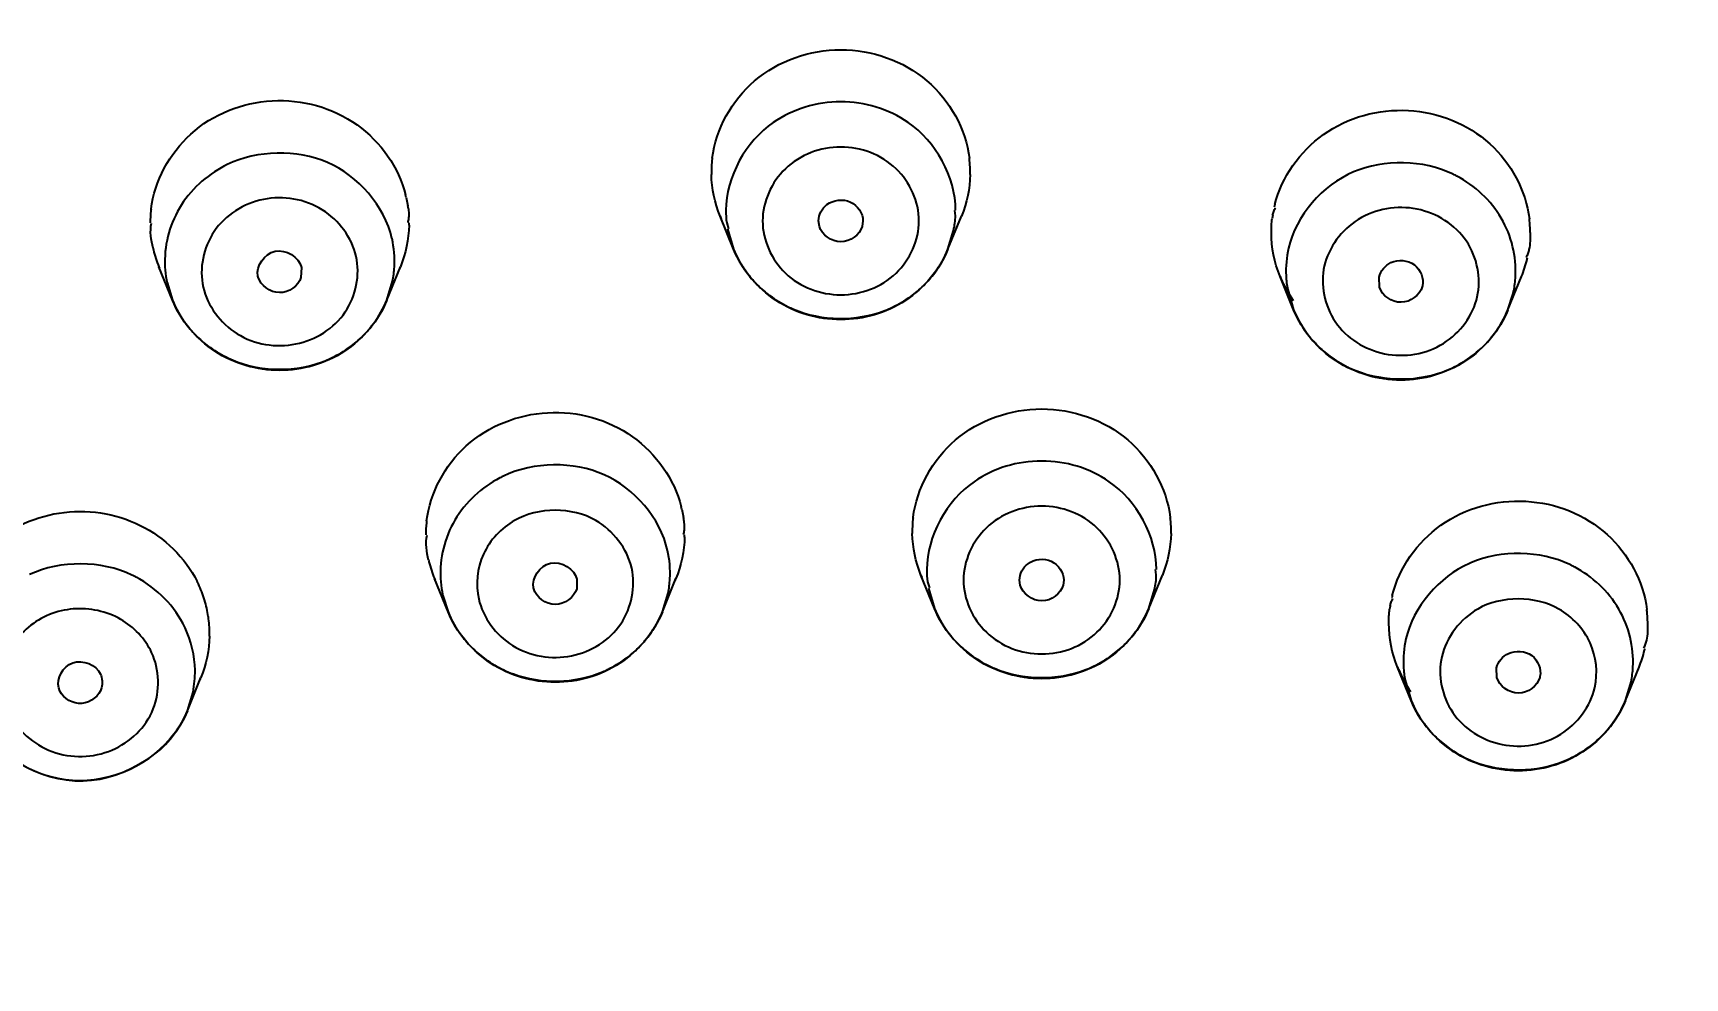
# Model space of a CAD drawing. Header units: millimetres. Extents: x 13495 to 14291, y -4366 to -3315.
# Drawn here: x 13876.59 to 13882.18, y -3788.52 to -3785.32 of the extents above; entities that cross this region are included whole.
import ezdxf

# ---------------------------------------------------------------- set-up
doc = ezdxf.new("R2010")
doc.units = ezdxf.units.MM
doc.header["$LTSCALE"] = 0.1
doc.layers.get('0').update_dxf_attribs({"lineweight": 15})
doc.layers.add('1', color=7, linetype='Continuous')
doc.styles.add('ARIAL', font='arial.ttf')
doc.dimstyles.new('사본 ISO-25', dxfattribs={"dimtxt": 4, "dimasz": 3.5, "dimexe": 0.5, "dimexo": 0.625, "dimgap": 1.5, "dimtad": 1, "dimtih": 1, "dimtoh": 1, "dimdec": 1, "dimlfac": 4, "dimdsep": 46, "dimtxsty": 'ARIAL', "dimcen": 0, "dimclrd": 3, "dimclre": 3, "dimclrt": 3, "dimadec": 1, "dimazin": 0, "dimtfac": 1, "dimtdec": 1, "dimtmove": 0, "dimatfit": 3, "dimfxl": 1.25, "dimtfill": 1, "dimarcsym": 0})

# ---------------------------------------------------------------- blocks, each defined once
blk = doc.blocks.new('*D104')
at = {"color": 3, "lineweight": -2, "transparency": 16777216}
for p, q in [((13864.184, -3793.8186), (13864.184, -3773.2593)), ((13894.2885, -3793.9819), (13894.2885, -3773.2593)), ((13867.684, -3773.7593), (13890.7885, -3773.7593))]:
    blk.add_line(p, q, dxfattribs=at)
at = {"color": 3, "transparency": 16777216}
for points in [[(13867.684, -3773.176), (13867.684, -3774.3427), (13864.184, -3773.7593)], [(13890.7885, -3773.176), (13890.7885, -3774.3427), (13894.2885, -3773.7593)]]:
    blk.add_solid(points, dxfattribs=at)
at = {"layer": 'Defpoints', "color": 0, "transparency": 16777216}
for p in [(13894.2885, -3773.7593), (13864.184, -3794.4436), (13894.2885, -3794.6069)]:
    blk.add_point(p, dxfattribs=at)
at = {"color": 3, "transparency": 16777216, "insert": (13879.2363, -3770.2511), "char_height": 4, "attachment_point": 5, "style": 'ARIAL', "bg_fill": 3, "box_fill_scale": 1.1, "bg_fill_color": 256, "bg_fill_true_color": 13158600, "bg_fill_transparency": 0}
blk.add_mtext('{\\fISOCPEUR|b0|i0|c0|p34;%%C}121', dxfattribs=at)

msp = doc.modelspace()

# ---------------------------------------------------------------- linework, layer by layer
at = {"layer": '1', "color": 7, "linetype": 'Continuous'}
for p, q in [((13877.8546, -3785.8764), (13877.8604, -3785.9047)), ((13877.8619, -3785.9145), (13877.8631, -3785.9335)), ((13879.713, -3785.9385), (13879.7107, -3785.9205)), ((13878.9625, -3786.0518), (13878.9165, -3785.9392)), ((13878.9391, -3785.9621), (13878.945, -3785.9821)), ((13879.253, -3785.9745), (13879.2502, -3785.9558)), ((13879.4002, -3785.9558), (13879.3974, -3785.9745)), ((13879.6879, -3786.0518), (13879.7338, -3785.9392)), ((13878.9423, -3785.9831), (13878.9625, -3786.0518)), ((13879.6879, -3786.0518), (13879.7071, -3785.988)), ((13877.0636, -3786.2238), (13877.0176, -3786.1111)), ((13877.3538, -3786.1457), (13877.3529, -3786.1425)), ((13877.4996, -3786.113), (13877.4983, -3786.1472)), ((13877.7889, -3786.2238), (13877.8349, -3786.1111)), ((13880.8578, -3786.2566), (13880.8118, -3786.1439)), ((13881.5832, -3786.2566), (13881.6291, -3786.1439)), ((13877.0434, -3786.1551), (13877.0451, -3786.1638)), ((13877.0451, -3786.1638), (13877.0461, -3786.1681)), ((13877.0461, -3786.1681), (13877.0636, -3786.2238)), ((13877.7889, -3786.2238), (13877.8082, -3786.16)), ((13880.8376, -3786.1878), (13880.8578, -3786.2566)), ((13881.1484, -3786.18), (13881.1471, -3786.1458)), ((13881.2938, -3786.1753), (13881.2929, -3786.1785)), ((13881.5832, -3786.2566), (13881.6007, -3786.2009)), ((13881.6007, -3786.2009), (13881.6024, -3786.1928)), ((13878.7872, -3786.9317), (13878.793, -3786.96)), ((13878.7944, -3786.9698), (13878.7957, -3786.9888)), ((13880.3929, -3787.1539), (13880.3906, -3787.1359)), ((13877.9961, -3787.2791), (13877.9502, -3787.1664)), ((13878.2862, -3787.2007), (13878.2854, -3787.1977)), ((13878.4322, -3787.1683), (13878.4314, -3787.2009)), ((13878.7215, -3787.2791), (13878.7675, -3787.1664)), ((13879.6424, -3787.2672), (13879.5964, -3787.1545)), ((13879.619, -3787.1775), (13879.6249, -3787.1975)), ((13879.6222, -3787.1985), (13879.6424, -3787.2672)), ((13879.9324, -3787.1886), (13879.9301, -3787.1711)), ((13880.0801, -3787.1711), (13880.0778, -3787.1886)), ((13880.3678, -3787.2672), (13880.4137, -3787.1545)), ((13880.3678, -3787.2672), (13880.387, -3787.2034)), ((13877.9759, -3787.2103), (13877.9777, -3787.219)), ((13877.9777, -3787.219), (13877.9786, -3787.2234)), ((13877.9786, -3787.2234), (13877.9961, -3787.2791)), ((13878.7215, -3787.2791), (13878.7407, -3787.2153)), ((13881.2553, -3787.5789), (13881.2093, -3787.4662)), ((13881.5454, -3787.5007), (13881.5446, -3787.4681)), ((13881.9807, -3787.5789), (13882.0267, -3787.4662)), ((13876.6826, -3787.5467), (13876.6786, -3787.5361)), ((13877.1138, -3787.614), (13877.1598, -3787.5013)), ((13881.2351, -3787.5102), (13881.2553, -3787.5789)), ((13881.6914, -3787.4976), (13881.6906, -3787.5005)), ((13881.9807, -3787.5789), (13881.9982, -3787.5232)), ((13881.9982, -3787.5232), (13881.9999, -3787.5151)), ((13877.1138, -3787.614), (13877.133, -3787.5502))]:
    msp.add_line(p, q, dxfattribs=at)
for centre, radius, start, end in [((13879.2771, -3785.7906), 0.3899, 174.1495, 178.7567), ((13879.2806, -3785.7909), 0.3934, 173.0896, 174.1552), ((13879.3698, -3785.7909), 0.3934, 5.8377, 6.9099), ((13879.3732, -3785.7906), 0.3899, 1.2488, 5.8434), ((13877.4209, -3786.1203), 0.3946, 115.8342, 117.3963), ((13879.2725, -3785.7904), 0.3853, 178.7628, 181.2427), ((13879.3778, -3785.7904), 0.3853, 358.7628, 1.2427), ((13881.2259, -3786.1531), 0.3946, 62.1494, 64.1833), ((13877.3817, -3785.9628), 0.3935, 173.0858, 174.0522), ((13877.4747, -3785.9619), 0.3894, 12.6831, 13.9803), ((13877.6384, -3785.9422), 0.2252, 7.0767, 9.5854), ((13881.172, -3785.9947), 0.3894, 166.0197, 167.3169), ((13877.378, -3785.9625), 0.3897, 174.0442, 179.9878), ((13877.4782, -3785.9624), 0.386, 358.8435, 359.9995), ((13879.2861, -3785.7884), 0.3991, 202.1949, 203.4444), ((13879.3643, -3785.7884), 0.3992, 336.5704, 337.8053), ((13880.9261, -3785.9688), 0.1427, 167.3769, 171.3273), ((13881.265, -3785.9956), 0.3935, 5.9478, 6.9142), ((13881.2681, -3785.9953), 0.3903, 1.1627, 5.9534), ((13877.4658, -3786.0919), 0.3491, 356.8094, 12.6549), ((13881.2724, -3785.9952), 0.386, 0.0005, 1.1565), ((13877.3773, -3785.963), 0.3889, 192.6826, 193.4789), ((13877.386, -3785.9607), 0.3979, 193.5091, 202.2108), ((13879.2973, -3785.9149), 0.3617, 202.2388, 216.3576), ((13879.3527, -3785.9148), 0.3621, 323.316, 337.7548), ((13881.1809, -3786.1247), 0.3491, 167.3422, 182.7604), ((13881.2608, -3785.9935), 0.3979, 337.7892, 346.4909), ((13881.2694, -3785.9958), 0.3889, 346.5211, 347.3174), ((13877.3909, -3785.9588), 0.4032, 202.1931, 202.9542), ((13877.3846, -3786.0919), 0.347, 183.1269, 190.4812), ((13877.4666, -3786.0916), 0.3483, 348.6811, 356.7525), ((13877.4646, -3785.96), 0.4, 336.7162, 337.8024), ((13879.3062, -3785.9083), 0.3728, 216.3727, 225.0238), ((13879.3438, -3785.9079), 0.3733, 314.5556, 323.296), ((13881.1821, -3785.9928), 0.4, 202.1976, 203.2835), ((13881.1799, -3786.1245), 0.3481, 182.8128, 190.4936), ((13881.2616, -3786.1247), 0.3476, 348.6964, 356.9241), ((13881.2558, -3785.9916), 0.4032, 337.0435, 337.8069), ((13879.3124, -3785.9019), 0.3817, 225.0464, 233.5057), ((13879.3376, -3785.9015), 0.3823, 305.8895, 314.533), ((13881.189, -3785.9895), 0.4075, 203.3243, 215.3739), ((13877.3991, -3786.0864), 0.3626, 202.2557, 217.0837), ((13877.4538, -3786.0867), 0.3621, 323.2594, 337.7533), ((13879.3194, -3785.8923), 0.3935, 233.5111, 244.0136), ((13879.3208, -3785.8895), 0.3967, 244.0134, 246.8947), ((13879.3291, -3785.8884), 0.398, 291.4447, 295.4865), ((13879.3307, -3785.8918), 0.3942, 295.4884, 305.8844), ((13881.1926, -3786.1197), 0.3617, 202.2402, 216.4124), ((13881.2475, -3786.1192), 0.3626, 322.8503, 337.7435), ((13877.408, -3786.0796), 0.3738, 217.1086, 225.8141), ((13877.445, -3786.08), 0.3731, 314.8063, 323.2431), ((13877.414, -3786.0731), 0.3826, 225.8347, 234.4921), ((13877.4387, -3786.0734), 0.3823, 305.946, 314.781), ((13881.2014, -3786.1131), 0.3727, 216.4251, 224.8687), ((13881.2387, -3786.1123), 0.3739, 314.0672, 322.8245), ((13877.421, -3786.0633), 0.3946, 234.4986, 244.7346), ((13877.4228, -3786.0593), 0.399, 244.7392, 249.7309), ((13877.4306, -3786.0613), 0.3968, 293.041, 295.8516), ((13877.4319, -3786.0641), 0.3938, 295.8516, 305.9446), ((13881.2077, -3786.1066), 0.3817, 224.893, 233.4726), ((13881.2145, -3786.0973), 0.3933, 233.4757, 243.7884), ((13881.2256, -3786.0959), 0.3949, 295.0393, 305.2966), ((13881.2326, -3786.1058), 0.3828, 305.3029, 314.0462), ((13881.2155, -3786.0953), 0.3955, 243.7867, 245.3977), ((13881.2238, -3786.0919), 0.3992, 289.9809, 295.0344), ((13878.3536, -3787.1759), 0.395, 115.4743, 117.3957), ((13878.4073, -3787.0172), 0.3894, 12.6831, 13.9803), ((13878.3105, -3787.0177), 0.3897, 174.0442, 179.9878), ((13878.3143, -3787.0181), 0.3935, 173.0858, 174.0522), ((13878.571, -3786.9975), 0.2252, 7.0767, 9.5854), ((13879.957, -3787.0059), 0.3899, 174.1495, 178.7567), ((13879.9605, -3787.0063), 0.3934, 173.0896, 174.1552), ((13880.0497, -3787.0063), 0.3934, 5.8377, 6.9099), ((13880.0532, -3787.0059), 0.3899, 1.2488, 5.8434), ((13878.4108, -3787.0177), 0.386, 358.8435, 359.9995), ((13879.9524, -3787.0058), 0.3853, 178.7628, 181.2427), ((13880.0577, -3787.0058), 0.3853, 358.7628, 1.2427), ((13878.3984, -3787.1472), 0.3491, 356.8094, 12.6549), ((13878.3098, -3787.0183), 0.3889, 192.6826, 193.4789), ((13878.3185, -3787.016), 0.3979, 193.5091, 202.2108), ((13881.6137, -3787.4773), 0.3968, 113.1849, 113.9871), ((13881.6232, -3787.4757), 0.395, 62.1501, 64.5678), ((13876.7563, -3787.5111), 0.3953, 62.2534, 64.5319), ((13876.791, -3787.3541), 0.3982, 25.2387, 26.6382), ((13876.7896, -3787.3548), 0.3998, 16.9052, 25.2418), ((13878.3235, -3787.0141), 0.4032, 202.1931, 202.9542), ((13878.3172, -3787.1472), 0.347, 183.1269, 190.4812), ((13878.3992, -3787.1469), 0.3483, 348.6811, 356.7525), ((13878.3972, -3787.0153), 0.4, 336.7162, 337.8024), ((13879.966, -3787.0038), 0.3991, 202.1949, 203.4444), ((13880.0442, -3787.0037), 0.3992, 336.5704, 337.8053), ((13876.7949, -3787.3531), 0.3942, 8.4731, 16.8915), ((13881.3236, -3787.2911), 0.1427, 167.3769, 171.3273), ((13881.5696, -3787.317), 0.3894, 166.0197, 167.3169), ((13876.7975, -3787.3526), 0.3916, 0.007, 8.4601), ((13878.3317, -3787.1417), 0.3626, 202.2557, 217.0837), ((13878.3863, -3787.142), 0.3621, 323.2594, 337.7533), ((13879.9772, -3787.1303), 0.3617, 202.2388, 216.3576), ((13880.0326, -3787.1301), 0.3621, 323.316, 337.7548), ((13881.6625, -3787.3179), 0.3935, 5.9478, 6.9142), ((13881.6656, -3787.3176), 0.3903, 1.1627, 5.9534), ((13881.67, -3787.3175), 0.386, 0.0005, 1.1565), ((13876.8033, -3787.3526), 0.3857, 358.8134, 359.9995), ((13878.3405, -3787.1348), 0.3738, 217.1086, 225.8141), ((13878.3776, -3787.1353), 0.3731, 314.8063, 323.2431), ((13879.9861, -3787.1236), 0.3728, 216.3727, 225.0238), ((13880.0237, -3787.1233), 0.3733, 314.5556, 323.296), ((13881.5784, -3787.447), 0.3491, 167.3422, 182.7604), ((13878.3466, -3787.1284), 0.3826, 225.8347, 234.4921), ((13878.3713, -3787.1287), 0.3823, 305.946, 314.781), ((13879.9923, -3787.1172), 0.3817, 225.0464, 233.5057), ((13879.9993, -3787.1077), 0.3935, 233.5111, 244.0136), ((13880.0106, -3787.1071), 0.3942, 295.4884, 305.8844), ((13880.0175, -3787.1168), 0.3823, 305.8895, 314.533), ((13881.6583, -3787.3158), 0.3979, 337.7892, 346.4909), ((13881.667, -3787.3181), 0.3889, 346.5211, 347.3174), ((13876.7911, -3787.4818), 0.3487, 348.6939, 0.8839), ((13878.3535, -3787.1186), 0.3946, 234.4986, 244.7346), ((13878.3554, -3787.1146), 0.399, 244.7392, 249.7309), ((13878.3632, -3787.1166), 0.3968, 293.041, 295.8516), ((13878.3645, -3787.1193), 0.3938, 295.8516, 305.9446), ((13880.0007, -3787.1049), 0.3967, 244.0134, 246.8947), ((13880.009, -3787.1037), 0.398, 291.4447, 295.4865), ((13881.5797, -3787.3151), 0.4, 202.1976, 203.2835), ((13881.5865, -3787.3119), 0.4075, 203.3243, 215.3739), ((13881.5774, -3787.4468), 0.3481, 182.8128, 190.4936), ((13881.6591, -3787.447), 0.3476, 348.6964, 356.9241), ((13881.6533, -3787.3139), 0.4032, 337.0435, 337.8069), ((13876.7897, -3787.3503), 0.3997, 336.6582, 337.803), ((13881.5901, -3787.442), 0.3617, 202.2402, 216.4124), ((13881.6451, -3787.4415), 0.3626, 322.8503, 337.7435), ((13876.7789, -3787.477), 0.3618, 323.7779, 337.7624), ((13881.5989, -3787.4354), 0.3727, 216.4251, 224.8687), ((13881.6052, -3787.4289), 0.3817, 224.893, 233.4726), ((13881.6301, -3787.4281), 0.3828, 305.3029, 314.0462), ((13881.6362, -3787.4346), 0.3739, 314.0672, 322.8245), ((13881.6121, -3787.4196), 0.3933, 233.4757, 243.7884), ((13881.6231, -3787.4182), 0.3949, 295.0393, 305.2966), ((13881.613, -3787.4176), 0.3955, 243.7867, 245.3977), ((13881.6213, -3787.4143), 0.3992, 289.9809, 295.0344)]:
    msp.add_arc(centre, radius, start, end, dxfattribs=at)
for points, knots in [([(13871.2498, -3782.8814), (13872.3544, -3782.204), (13874.7631, -3781.1316), (13878.6612, -3780.4901), (13882.6022, -3780.8428), (13886.3068, -3782.1679), (13889.5137, -3784.3745), (13891.992, -3787.3122), (13893.5588, -3790.7703), (13893.9167, -3793.2694), (13893.9167, -3794.5069)], [0, 0, 0, 0, 0.126491, 0.254042, 0.381737, 0.50862, 0.633952, 0.757411, 0.879197, 1, 1, 1, 1]), ([(13864.63, -3793.2566), (13864.7985, -3791.5486), (13865.8389, -3788.1363), (13869.2264, -3783.9757), (13873.9583, -3781.2677), (13879.388, -3780.3626), (13884.7984, -3781.3675), (13889.4745, -3784.1631), (13892.7757, -3788.3871), (13893.7443, -3791.8176), (13893.8773, -3793.5278)], [0, 0, 0, 0, 0.121767, 0.245638, 0.372075, 0.500191, 0.628257, 0.75457, 0.878307, 1, 1, 1, 1]), ([(13890.4964, -3803.3838), (13891.7025, -3802.0103), (13893.5812, -3798.7628), (13894.181, -3793.1935), (13892.4539, -3787.8406), (13888.6966, -3783.5616), (13883.5237, -3780.9851), (13877.7181, -3780.471), (13872.142, -3782.0794), (13869.0826, -3784.4668), (13867.869, -3785.8853)], [0, 0, 0, 0, 0.12306, 0.244548, 0.366574, 0.490907, 0.617911, 0.74639, 0.874326, 1, 1, 1, 1]), ([(13865.5061, -3794.0538), (13865.5699, -3792.7498), (13866.1258, -3790.1294), (13868.1502, -3786.6444), (13871.1731, -3783.8917), (13874.9145, -3782.1166), (13879.0382, -3781.4684), (13883.1805, -3782.0032), (13886.9724, -3783.6719), (13889.0646, -3785.4698), (13889.9385, -3786.4918)], [0, 0, 0, 0, 0.120916, 0.24321, 0.36755, 0.493861, 0.621392, 0.748983, 0.875454, 1, 1, 1, 1]), ([(13892.7719, -3794.0552), (13892.7069, -3792.7184), (13892.1186, -3790.0303), (13889.9707, -3786.491), (13886.7787, -3783.7586), (13882.8617, -3782.0957), (13878.5994, -3781.6522), (13874.3976, -3782.4698), (13870.6614, -3784.4699), (13868.7005, -3786.497), (13867.9181, -3787.6229)], [0, 0, 0, 0, 0.121003, 0.243481, 0.36811, 0.494728, 0.622437, 0.749946, 0.876036, 1, 1, 1, 1]), ([(13878.8901, -3785.7436), (13878.9021, -3785.6448), (13879.0123, -3785.4478), (13879.3252, -3785.3406), (13879.638, -3785.4478), (13879.7483, -3785.6448), (13879.7603, -3785.7436)], [0, 0, 0, 0, 0.245342, 0.49999, 0.754641, 1, 1, 1, 1]), ([(13876.9911, -3785.9154), (13877.0027, -3785.8205), (13877.1048, -3785.6311), (13877.3994, -3785.5161), (13877.7048, -3785.5984), (13877.8294, -3785.7745), (13877.8526, -3785.8678)], [0, 0, 0, 0, 0.244863, 0.498768, 0.753719, 1, 1, 1, 1]), ([(13880.7941, -3785.9006), (13880.8174, -3785.8073), (13880.942, -3785.6312), (13881.2474, -3785.5489), (13881.5419, -3785.6639), (13881.6441, -3785.8533), (13881.6556, -3785.9482)], [0, 0, 0, 0, 0.246281, 0.501232, 0.755137, 1, 1, 1, 1]), ([(13879.5898, -3785.9558), (13879.5898, -3785.8915), (13879.5288, -3785.7557), (13879.3252, -3785.6804), (13879.1216, -3785.7557), (13879.0605, -3785.8914), (13879.0605, -3785.9558)], [0, 0, 0, 0, 0.244959, 0.499987, 0.755022, 1, 1, 1, 1]), ([(13877.2393, -3785.7699), (13877.1774, -3785.802), (13877.0695, -3785.9004), (13877.0344, -3786.043), (13877.0381, -3786.1109)], [0, 0, 0, 0, 0.506535, 1, 1, 1, 1]), ([(13881.6086, -3786.1433), (13881.6123, -3786.076), (13881.5777, -3785.9346), (13881.4714, -3785.8365), (13881.4102, -3785.8042)], [0, 0, 0, 0, 0.493539, 1, 1, 1, 1]), ([(13877.6851, -3786.0758), (13877.6708, -3786.0123), (13877.5816, -3785.8927), (13877.3676, -3785.8578), (13877.1825, -3785.972), (13877.1533, -3786.1174), (13877.1674, -3786.1797)], [0, 0, 0, 0, 0.247482, 0.504088, 0.756675, 1, 1, 1, 1]), ([(13879.2785, -3785.9004), (13879.2998, -3785.8845), (13879.3635, -3785.8758), (13879.4002, -3785.9303), (13879.4002, -3785.9558)], [0, 0, 0, 0, 0.50995, 1, 1, 1, 1]), ([(13880.7868, -3785.9376), (13880.7878, -3785.9331), (13880.7904, -3785.924), (13880.7941, -3785.9153), (13880.7963, -3785.9111)], [0, 0, 0, 0, 0.494664, 1, 1, 1, 1]), ([(13881.4793, -3786.2125), (13881.4934, -3786.1502), (13881.4642, -3786.0048), (13881.2791, -3785.8906), (13881.0651, -3785.9255), (13880.9759, -3786.0451), (13880.9616, -3786.1085)], [0, 0, 0, 0, 0.243306, 0.495886, 0.752498, 1, 1, 1, 1]), ([(13877.8631, -3785.9335), (13877.8631, -3785.9382), (13877.8626, -3785.9475), (13877.8609, -3785.9568), (13877.8597, -3785.9613)], [0, 0, 0, 0, 0.495346, 1, 1, 1, 1]), ([(13879.0605, -3785.9558), (13879.0605, -3786.0201), (13879.1216, -3786.1559), (13879.3252, -3786.2312), (13879.5288, -3786.1559), (13879.5898, -3786.0201), (13879.5898, -3785.9558)], [0, 0, 0, 0, 0.244959, 0.499987, 0.755022, 1, 1, 1, 1]), ([(13879.3974, -3785.9746), (13879.389, -3786.003), (13879.3252, -3786.0502), (13879.2613, -3786.003), (13879.2529, -3785.9746)], [0, 0, 0, 0, 0.5, 1, 1, 1, 1]), ([(13877.1674, -3786.1797), (13877.1816, -3786.2431), (13877.2709, -3786.3628), (13877.4849, -3786.3976), (13877.67, -3786.2835), (13877.6991, -3786.1381), (13877.6851, -3786.0758)], [0, 0, 0, 0, 0.247482, 0.504088, 0.756675, 1, 1, 1, 1]), ([(13877.3529, -3786.1425), (13877.3454, -3786.1093), (13877.4043, -3786.0223), (13877.492, -3786.0791), (13877.4996, -3786.113)], [0, 0, 0, 0, 0.494205, 1, 1, 1, 1]), ([(13879.6879, -3786.0518), (13879.6595, -3786.1213), (13879.5554, -3786.2457), (13879.3252, -3786.3119), (13879.0949, -3786.2457), (13878.9908, -3786.1213), (13878.9625, -3786.0518)], [0, 0, 0, 0, 0.248278, 0.50001, 0.751734, 1, 1, 1, 1]), ([(13881.1872, -3786.097), (13881.2113, -3786.0859), (13881.2754, -3786.0894), (13881.2994, -3786.1506), (13881.2938, -3786.1753)], [0, 0, 0, 0, 0.512411, 1, 1, 1, 1]), ([(13881.6542, -3786.0527), (13881.6531, -3786.0573), (13881.6506, -3786.0664), (13881.6469, -3786.075), (13881.6447, -3786.0793)], [0, 0, 0, 0, 0.494664, 1, 1, 1, 1]), ([(13880.9616, -3786.1085), (13880.9476, -3786.1709), (13880.9767, -3786.3163), (13881.1618, -3786.4304), (13881.3759, -3786.3956), (13881.4651, -3786.2759), (13881.4793, -3786.2125)], [0, 0, 0, 0, 0.243306, 0.495886, 0.752498, 1, 1, 1, 1]), ([(13877.4983, -3786.1472), (13877.4897, -3786.1757), (13877.4252, -3786.222), (13877.3617, -3786.1743), (13877.3537, -3786.1457)], [0, 0, 0, 0, 0.500034, 1, 1, 1, 1]), ([(13881.293, -3786.1785), (13881.285, -3786.2071), (13881.2215, -3786.2548), (13881.157, -3786.2085), (13881.1484, -3786.18)], [0, 0, 0, 0, 0.499966, 1, 1, 1, 1]), ([(13877.7889, -3786.2238), (13877.7606, -3786.2933), (13877.6565, -3786.4176), (13877.4262, -3786.4838), (13877.196, -3786.4176), (13877.0919, -3786.2933), (13877.0636, -3786.2238)], [0, 0, 0, 0, 0.248278, 0.50001, 0.751734, 1, 1, 1, 1]), ([(13881.5832, -3786.2566), (13881.5548, -3786.326), (13881.4507, -3786.4504), (13881.2205, -3786.5166), (13880.9902, -3786.4504), (13880.8861, -3786.326), (13880.8578, -3786.2566)], [0, 0, 0, 0, 0.248278, 0.50001, 0.751734, 1, 1, 1, 1]), ([(13879.57, -3786.9589), (13879.582, -3786.8601), (13879.6922, -3786.6631), (13880.0051, -3786.556), (13880.3179, -3786.6631), (13880.4282, -3786.8601), (13880.4402, -3786.9589)], [0, 0, 0, 0, 0.245342, 0.49999, 0.754641, 1, 1, 1, 1]), ([(13877.9237, -3786.9707), (13877.9352, -3786.8758), (13878.0373, -3786.6864), (13878.3319, -3786.5714), (13878.6373, -3786.6537), (13878.7619, -3786.8297), (13878.7852, -3786.9231)], [0, 0, 0, 0, 0.244863, 0.498768, 0.753719, 1, 1, 1, 1]), ([(13878.1718, -3786.8252), (13878.1099, -3786.8573), (13878.0021, -3786.9556), (13877.967, -3787.0983), (13877.9707, -3787.1661)], [0, 0, 0, 0, 0.506535, 1, 1, 1, 1]), ([(13880.2697, -3787.1711), (13880.2697, -3787.1068), (13880.2087, -3786.971), (13880.0051, -3786.8958), (13879.8015, -3786.971), (13879.7404, -3787.1068), (13879.7404, -3787.1711)], [0, 0, 0, 0, 0.244959, 0.499987, 0.755022, 1, 1, 1, 1]), ([(13881.1917, -3787.2229), (13881.2149, -3787.1296), (13881.3395, -3786.9535), (13881.6449, -3786.8712), (13881.9395, -3786.9863), (13882.0416, -3787.1756), (13882.0531, -3787.2705)], [0, 0, 0, 0, 0.246281, 0.501232, 0.755137, 1, 1, 1, 1]), ([(13876.316, -3787.3056), (13876.3267, -3787.2177), (13876.4149, -3787.0423), (13876.6763, -3786.9161), (13876.9643, -3786.9574), (13877.1066, -3787.095), (13877.1469, -3787.1756)], [0, 0, 0, 0, 0.244027, 0.496517, 0.751703, 1, 1, 1, 1]), ([(13878.2213, -3786.9694), (13878.1763, -3786.9953), (13878.1002, -3787.0751), (13878.0888, -3787.1856), (13878.0999, -3787.235)], [0, 0, 0, 0, 0.506135, 1, 1, 1, 1]), ([(13878.7957, -3786.9888), (13878.7957, -3786.9934), (13878.7952, -3787.0028), (13878.7935, -3787.012), (13878.7923, -3787.0166)], [0, 0, 0, 0, 0.495346, 1, 1, 1, 1]), ([(13879.9588, -3787.1158), (13879.98, -3787.0999), (13880.0436, -3787.0911), (13880.0801, -3787.1456), (13880.0801, -3787.1711)], [0, 0, 0, 0, 0.509264, 1, 1, 1, 1]), ([(13878.0999, -3787.235), (13878.1142, -3787.2984), (13878.2034, -3787.4181), (13878.4175, -3787.4529), (13878.6026, -3787.3388), (13878.6317, -3787.1934), (13878.6177, -3787.131)], [0, 0, 0, 0, 0.247482, 0.504088, 0.756675, 1, 1, 1, 1]), ([(13878.2854, -3787.1977), (13878.278, -3787.1647), (13878.3364, -3787.0777), (13878.4245, -3787.1342), (13878.4322, -3787.1683)], [0, 0, 0, 0, 0.492378, 1, 1, 1, 1]), ([(13882.0062, -3787.4656), (13882.0098, -3787.3984), (13881.9752, -3787.2569), (13881.8689, -3787.1588), (13881.8078, -3787.1265)], [0, 0, 0, 0, 0.493539, 1, 1, 1, 1]), ([(13878.4314, -3787.2008), (13878.4232, -3787.2296), (13878.3588, -3787.278), (13878.2943, -3787.2296), (13878.2862, -3787.2007)], [0, 0, 0, 0, 0.499459, 1, 1, 1, 1]), ([(13879.7404, -3787.1711), (13879.7404, -3787.2355), (13879.8015, -3787.3713), (13880.0051, -3787.4465), (13880.2087, -3787.3713), (13880.2697, -3787.2355), (13880.2697, -3787.1711)], [0, 0, 0, 0, 0.244959, 0.499987, 0.755022, 1, 1, 1, 1]), ([(13880.0778, -3787.1886), (13880.0701, -3787.2175), (13880.0052, -3787.2664), (13879.9408, -3787.2175), (13879.9326, -3787.1886)], [0, 0, 0, 0, 0.498488, 1, 1, 1, 1]), ([(13881.1843, -3787.2599), (13881.1853, -3787.2554), (13881.1879, -3787.2463), (13881.1916, -3787.2376), (13881.1938, -3787.2334)], [0, 0, 0, 0, 0.494664, 1, 1, 1, 1]), ([(13876.8884, -3787.3042), (13876.8408, -3787.2769), (13876.7264, -3787.2519), (13876.5667, -3787.3155), (13876.4743, -3787.459), (13876.4872, -3787.5726), (13876.5093, -3787.6196)], [0, 0, 0, 0, 0.256126, 0.510827, 0.757181, 1, 1, 1, 1]), ([(13878.7215, -3787.2791), (13878.6932, -3787.3485), (13878.5891, -3787.4729), (13878.3588, -3787.5391), (13878.1286, -3787.4729), (13878.0245, -3787.3485), (13877.9961, -3787.2791)], [0, 0, 0, 0, 0.248278, 0.50001, 0.751734, 1, 1, 1, 1]), ([(13880.3678, -3787.2672), (13880.3394, -3787.3367), (13880.2353, -3787.461), (13880.0051, -3787.5272), (13879.7748, -3787.461), (13879.6707, -3787.3367), (13879.6424, -3787.2672)], [0, 0, 0, 0, 0.248278, 0.50001, 0.751734, 1, 1, 1, 1]), ([(13881.8769, -3787.5348), (13881.888, -3787.4854), (13881.8766, -3787.3749), (13881.8005, -3787.2951), (13881.7555, -3787.2693)], [0, 0, 0, 0, 0.493859, 1, 1, 1, 1]), ([(13882.0517, -3787.3751), (13882.0507, -3787.3796), (13882.0481, -3787.3887), (13882.0444, -3787.3974), (13882.0422, -3787.4016)], [0, 0, 0, 0, 0.494664, 1, 1, 1, 1]), ([(13876.5093, -3787.6196), (13876.5374, -3787.6791), (13876.6497, -3787.7776), (13876.8664, -3787.7713), (13877.0246, -3787.6215), (13877.0201, -3787.4739), (13876.9929, -3787.4162)], [0, 0, 0, 0, 0.250422, 0.507478, 0.757152, 1, 1, 1, 1]), ([(13881.3591, -3787.4309), (13881.3451, -3787.4932), (13881.3742, -3787.6386), (13881.5593, -3787.7527), (13881.7734, -3787.7179), (13881.8626, -3787.5982), (13881.8769, -3787.5348)], [0, 0, 0, 0, 0.243306, 0.495886, 0.752498, 1, 1, 1, 1]), ([(13881.5848, -3787.4196), (13881.6087, -3787.4084), (13881.673, -3787.4115), (13881.6969, -3787.4729), (13881.6914, -3787.4976)], [0, 0, 0, 0, 0.51185, 1, 1, 1, 1]), ([(13876.6786, -3787.5361), (13876.6698, -3787.505), (13876.7169, -3787.4197), (13876.8053, -3787.4586), (13876.8196, -3787.4891)], [0, 0, 0, 0, 0.489845, 1, 1, 1, 1]), ([(13876.8235, -3787.5357), (13876.8157, -3787.5628), (13876.7587, -3787.6094), (13876.6948, -3787.5725), (13876.6826, -3787.5467)], [0, 0, 0, 0, 0.49755, 1, 1, 1, 1]), ([(13881.6906, -3787.5005), (13881.6828, -3787.5293), (13881.6185, -3787.5779), (13881.5537, -3787.5296), (13881.5457, -3787.5006)], [0, 0, 0, 0, 0.498053, 1, 1, 1, 1]), ([(13881.9807, -3787.5789), (13881.9523, -3787.6484), (13881.8482, -3787.7727), (13881.618, -3787.8389), (13881.3878, -3787.7727), (13881.2836, -3787.6484), (13881.2553, -3787.5789)], [0, 0, 0, 0, 0.248278, 0.50001, 0.751734, 1, 1, 1, 1]), ([(13877.1138, -3787.614), (13877.0603, -3787.7452), (13876.7632, -3787.9507), (13876.4568, -3787.7603), (13876.3963, -3787.6318)], [0, 0, 0, 0, 0.499664, 1, 1, 1, 1]), ([(13876.4047, -3787.6483), (13876.4644, -3787.7591), (13876.7215, -3787.9205), (13876.9959, -3787.793), (13877.0708, -3787.6908)], [0, 0, 0, 0, 0.498447, 1, 1, 1, 1])]:
    msp.add_open_spline(points, degree=3, knots=knots, dxfattribs=at)
for points in [[(13879.2051, -3785.5707), (13879.1668, -3785.5824), (13879.1298, -3785.6001), (13879.0967, -3785.6228)], [(13879.4453, -3785.5707), (13879.3687, -3785.5472), (13879.2816, -3785.5472), (13879.2051, -3785.5707)], [(13879.5536, -3785.6228), (13879.5206, -3785.6001), (13879.4836, -3785.5824), (13879.4453, -3785.5707)], [(13879.0967, -3785.6228), (13879.004, -3785.6865), (13878.9365, -3785.8073), (13878.9365, -3785.9198)], [(13879.7139, -3785.9198), (13879.7139, -3785.8073), (13879.6464, -3785.6865), (13879.5536, -3785.6228)], [(13877.5882, -3785.758), (13877.4844, -3785.7131), (13877.3507, -3785.7158), (13877.2489, -3785.7651)], [(13881.3977, -3785.7978), (13881.2964, -3785.7488), (13881.1635, -3785.7459), (13881.06, -3785.7902)], [(13877.8064, -3786.0154), (13877.7817, -3785.9057), (13877.6914, -3785.8027), (13877.5882, -3785.758)], [(13878.9165, -3785.9392), (13878.8985, -3785.8949), (13878.8884, -3785.8466), (13878.8873, -3785.7988)], [(13879.763, -3785.7988), (13879.762, -3785.8465), (13879.7519, -3785.8949), (13879.7338, -3785.9392)], [(13881.06, -3785.7902), (13880.9561, -3785.8347), (13880.8651, -3785.938), (13880.8403, -3786.0482)], [(13878.9365, -3785.9198), (13878.9365, -3785.934), (13878.9365, -3785.9482), (13878.9391, -3785.9621)], [(13879.2502, -3785.9558), (13879.2502, -3785.935), (13879.2619, -3785.9128), (13879.2785, -3785.9004)], [(13876.9979, -3786.0484), (13876.9916, -3786.0207), (13876.9856, -3785.9909), (13876.9928, -3785.9634)], [(13877.8641, -3785.9702), (13877.8631, -3786.0181), (13877.853, -3786.0667), (13877.8349, -3786.1111)], [(13879.7071, -3785.988), (13879.7104, -3785.9717), (13879.7137, -3785.9551), (13879.713, -3785.9385)], [(13880.7825, -3785.9952), (13880.7825, -3785.9792), (13880.7825, -3785.9631), (13880.785, -3785.9473)], [(13880.8118, -3786.1439), (13880.7927, -3786.0971), (13880.7825, -3786.0457), (13880.7825, -3785.9952)], [(13881.6584, -3785.9952), (13881.6584, -3786.0144), (13881.6584, -3786.034), (13881.6542, -3786.0527)], [(13881.1471, -3786.1458), (13881.1517, -3786.1253), (13881.1681, -3786.1059), (13881.1872, -3786.097)], [(13879.1651, -3786.2544), (13879.26, -3786.2949), (13879.3785, -3786.2965), (13879.4745, -3786.2588)], [(13877.2846, -3786.4337), (13877.3788, -3786.4685), (13877.4935, -3786.4658), (13877.5859, -3786.4265)], [(13881.0509, -3786.4549), (13881.1447, -3786.4979), (13881.2632, -3786.5024), (13881.3602, -3786.4671)], [(13878.5243, -3786.8148), (13878.4205, -3786.7687), (13878.2862, -3786.7705), (13878.1837, -3786.8193)], [(13878.739, -3787.0707), (13878.7146, -3786.9621), (13878.626, -3786.8601), (13878.5243, -3786.8148)], [(13879.885, -3786.786), (13879.8467, -3786.7978), (13879.8097, -3786.8155), (13879.7766, -3786.8382)], [(13880.1252, -3786.786), (13880.0486, -3786.7625), (13879.9615, -3786.7625), (13879.885, -3786.786)], [(13880.2336, -3786.8382), (13880.2005, -3786.8155), (13880.1635, -3786.7978), (13880.1252, -3786.786)], [(13879.7766, -3786.8382), (13879.6839, -3786.9018), (13879.6164, -3787.0227), (13879.6164, -3787.1352)], [(13880.3938, -3787.1352), (13880.3938, -3787.0227), (13880.3263, -3786.9018), (13880.2336, -3786.8382)], [(13878.4962, -3786.9693), (13878.4167, -3786.9238), (13878.3008, -3786.9238), (13878.2213, -3786.9694)], [(13878.6177, -3787.131), (13878.6029, -3787.0653), (13878.5547, -3787.0029), (13878.4962, -3786.9693)], [(13877.9304, -3787.1037), (13877.9242, -3787.076), (13877.9181, -3787.0461), (13877.9254, -3787.0187)], [(13878.7967, -3787.0254), (13878.7957, -3787.0734), (13878.7856, -3787.122), (13878.7675, -3787.1664)], [(13879.5964, -3787.1545), (13879.5784, -3787.1103), (13879.5683, -3787.0619), (13879.5672, -3787.0141)], [(13880.4429, -3787.0141), (13880.4419, -3787.0619), (13880.4318, -3787.1103), (13880.4137, -3787.1545)], [(13881.7929, -3787.119), (13881.6919, -3787.071), (13881.5603, -3787.0685), (13881.4575, -3787.1125)], [(13876.9263, -3787.1542), (13876.8219, -3787.1045), (13876.6844, -3787.1038), (13876.5796, -3787.1525)], [(13879.6164, -3787.1352), (13879.6164, -3787.1493), (13879.6164, -3787.1636), (13879.619, -3787.1775)], [(13879.9301, -3787.1711), (13879.9301, -3787.1504), (13879.9421, -3787.1282), (13879.9588, -3787.1158)], [(13881.4524, -3787.1147), (13881.3507, -3787.16), (13881.2622, -3787.262), (13881.2378, -3787.3706)], [(13877.1062, -3787.3326), (13877.0723, -3787.2607), (13877.0107, -3787.1983), (13876.9403, -3787.1612)], [(13880.387, -3787.2034), (13880.3903, -3787.1871), (13880.3936, -3787.1705), (13880.3929, -3787.1539)], [(13881.7555, -3787.2693), (13881.676, -3787.2236), (13881.5601, -3787.2236), (13881.4807, -3787.2692)], [(13876.9929, -3787.4162), (13876.9711, -3787.37), (13876.9327, -3787.3296), (13876.8884, -3787.3042)], [(13881.1801, -3787.3175), (13881.1801, -3787.3015), (13881.1801, -3787.2854), (13881.1825, -3787.2696)], [(13881.2093, -3787.4662), (13881.1903, -3787.4194), (13881.1801, -3787.368), (13881.1801, -3787.3175)], [(13881.4807, -3787.2692), (13881.4222, -3787.3027), (13881.3739, -3787.3651), (13881.3591, -3787.4309)], [(13882.0559, -3787.3175), (13882.0559, -3787.3367), (13882.0559, -3787.3563), (13882.0517, -3787.3751)], [(13877.1398, -3787.4764), (13877.139, -3787.4272), (13877.1272, -3787.3772), (13877.1062, -3787.3326)], [(13877.189, -3787.3605), (13877.188, -3787.4084), (13877.1779, -3787.4569), (13877.1598, -3787.5013)], [(13881.5446, -3787.4681), (13881.5492, -3787.4476), (13881.5658, -3787.4286), (13881.5848, -3787.4196)], [(13878.2172, -3787.4889), (13878.3114, -3787.5237), (13878.426, -3787.5211), (13878.5185, -3787.4818)], [(13879.845, -3787.4697), (13879.9399, -3787.5102), (13880.0584, -3787.5119), (13880.1544, -3787.4741)], [(13876.8196, -3787.4891), (13876.8263, -3787.5032), (13876.8278, -3787.5207), (13876.8235, -3787.5357)], [(13881.4484, -3787.7772), (13881.5422, -3787.8202), (13881.6608, -3787.8247), (13881.7578, -3787.7895)]]:
    msp.add_open_spline(points, degree=3, dxfattribs=at)

# ---------------------------------------------------------------- next in the draw order: dimensions: what is measured, and where the dimension line sits
dim = msp.add_linear_dim(base=(13894.2885, -3773.7593), p1=(13864.184, -3794.4436), p2=(13894.2885, -3794.6069), text='{\\fISOCPEUR|b0|i0|c0|p34;%%C}121', dimstyle='사본 ISO-25')
dim.commit()
dim.dimension.update_dxf_attribs({"geometry": '*D104', "text_midpoint": (13879.2363, -3770.2511)})

doc.saveas('drawing.dxf')
